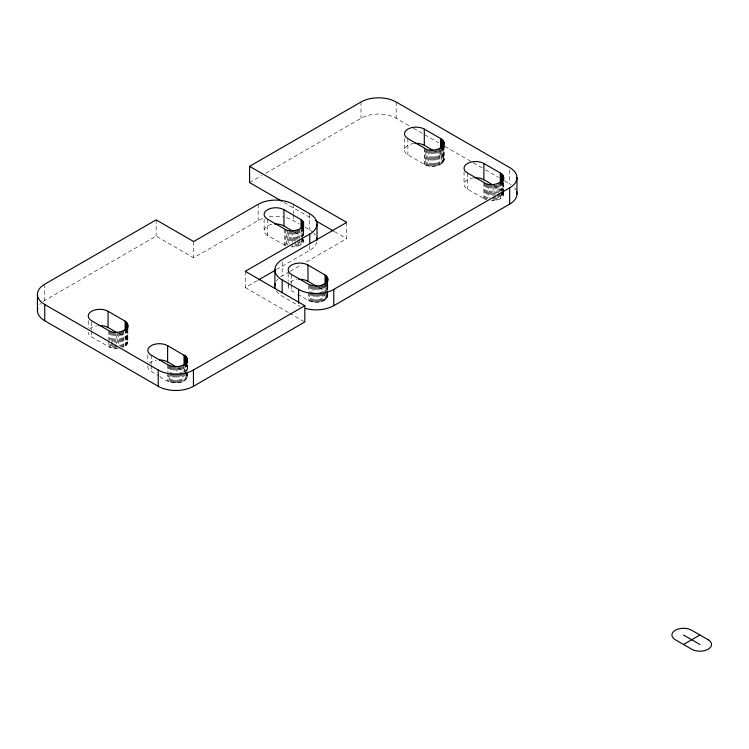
<?xml version="1.0" encoding="UTF-8"?>
<svg xmlns="http://www.w3.org/2000/svg" width="749" height="749" viewBox="0 0 749 749"><rect width="100%" height="100%" fill="white"/><g stroke="black" fill="none" stroke-linecap="round" stroke-linejoin="round"><path stroke-width="0.56" stroke-dasharray="3.75 2.81" d="M122.92 330.983L122.92 347.227C133.022 343.229 125.364 335.196 118.117 333.352M159.902 376.41C165.155 382.833 187.699 387.626 187.044 374.397M297.625 294.254L308.728 300.639C314.664 303.748 328.727 302.793 327.407 293.777M414.085 143.49A11.61 6.704 0 0 0 405.031 148.068A11.61 6.704 0 0 0 407.896 154.828L424.308 164.303C435.506 171.465 455.813 158.788 434.935 151.485M491.072 200.638C495.772 200.798 502.86 199.534 503.693 193.954M291.146 246.861C295.911 247.086 303.682 245.56 303.719 239.605M43.273 301.36A24.876 14.362 0 0 1 44.734 300.443L156.138 236.122L193.663 257.787L258.152 220.552A24.876 14.362 0 0 1 263.302 218.268M249.586 182.587L261.738 175.566M265.792 173.225L360.99 118.267A24.876 14.362 0 0 1 396.165 118.267L412.381 127.63M245.251 271.325L245.251 287.579L257.347 280.594M276.493 269.537L309.749 250.344A24.876 14.362 0 0 0 316.939 241.44M280.716 276.802A24.876 14.362 0 0 1 282.186 275.875L289.236 271.803M290.247 271.222L301.332 264.818M306.369 261.916L346.684 238.641L346.684 222.387M118.286 348.341L114.251 348.341L109.607 347.227L91.64 337.003A11.61 6.704 0 0 1 88.242 332.256M473.658 177.878A11.61 6.704 0 0 0 464.595 182.466A11.61 6.704 0 0 0 467.46 189.216L486.279 199.758L486.279 183.514M267.533 219.195L267.533 235.448L286.352 245.99L286.352 229.746M288.346 284.863A11.61 6.704 0 0 0 291.567 290.771L296.613 293.674M413.392 128.21L438.736 142.844M444.812 146.355L472.179 162.149M473.19 162.739L484.341 169.171M485.352 169.761L498.525 177.363M504.611 180.874L509.676 183.805A24.876 14.362 0 0 1 511.146 184.722M493.535 185.312L501.596 190.115M283.974 202.436L312.296 218.783M334.541 231.628L346.684 238.641M286.258 217.697A24.876 14.362 0 0 1 293.336 220.552L299.123 223.895M304.918 227.247L309.749 230.027A24.876 14.362 0 0 1 312.539 231.947M245.251 287.579L288.674 312.642M289.676 313.222L303.813 321.387M178.253 368.049L184.731 371.822L184.731 364.192M147.853 366.064A11.61 6.704 0 0 0 151.214 371.392L158.938 375.848M295.012 232.377L302.212 236.834L302.212 228.445M319.046 287.7L325.085 291.202M509.676 169.873L509.676 183.805M503.646 182.925L503.693 190.48M503.646 191.061L503.646 194.543M503.515 183.505L503.515 190.48M503.515 191.641L503.515 195.124M503.3 182.925L503.3 189.9M503.3 191.051L503.3 195.695M502.991 181.164L502.991 190.508M502.991 191.604L502.991 196.247M502.607 181.698L502.607 189.965M502.607 190.986L502.607 196.79M502.139 183.383L502.139 190.602M502.139 191.501L502.139 197.305M501.596 181.548L501.596 190.836M501.596 191.997L501.596 197.802M500.978 182.016L500.978 191.304M500.978 192.465L500.978 198.27M500.295 182.447L500.295 190.574M500.295 195.217L500.295 198.7M499.546 182.84L499.546 192.128M499.546 193.289L499.546 199.094M498.74 183.196L498.74 192.484M498.74 193.645L498.74 199.449M497.888 185.836L497.888 192.802M497.888 193.963L497.888 199.758M496.99 183.786L496.99 193.064M496.99 197.708L496.99 200.03M496.053 185.172L496.053 193.289M496.053 197.933L496.053 200.255M495.089 185.34L495.089 194.628M495.089 195.789L495.089 200.432M494.106 184.31L494.106 194.759M494.106 195.92L494.106 200.554M493.095 186.707L493.095 195.995M493.095 197.156L493.095 200.638M492.084 184.413L492.084 196.013M491.072 184.385L491.072 197.156M490.071 184.31L490.071 197.071M489.078 184.179L489.078 198.111M488.114 185.172L488.114 197.933M487.178 183.786L487.178 198.869M485.427 183.196L485.427 199.449M484.622 182.84L484.622 199.094M483.882 182.447L483.882 198.7M467.46 172.972L467.46 189.216M464.062 171.708L464.062 184.479M444.082 145.063L444.082 160.146M443.951 145.643L443.951 160.726M443.726 146.214L443.726 161.297M443.427 146.767L443.427 161.859M443.034 148.471L443.034 162.402M442.565 146.664L442.565 162.917M442.022 147.16L442.022 163.413M441.414 149.454L441.414 163.872M440.721 150.184L440.721 154.828M439.981 148.452L439.981 164.696M439.176 148.808L439.176 165.052M438.324 149.117L438.324 165.37M437.425 149.388L437.425 165.641M436.489 149.613L436.489 165.866M435.525 149.791L435.525 166.035M434.532 149.912L434.532 166.166M433.531 149.997L433.531 166.241M432.519 150.015L432.519 166.269M431.508 149.997L431.508 166.241M430.497 149.912L430.497 166.166M429.514 149.791L429.514 166.035M428.55 150.774L428.55 165.866M427.613 149.388L427.613 165.641M426.715 149.117L426.715 165.37M425.863 151.129L425.863 165.052M425.058 148.452L425.058 164.696M424.308 148.059L424.308 164.303M407.896 138.574L407.896 154.828M404.488 138.481L404.488 150.09M396.165 102.023L396.165 118.267M360.99 102.023L360.99 118.267M327.8 283.899L327.8 289.704M327.753 281.006L327.753 290.294M327.753 291.445L327.753 296.089M327.622 285.06L327.622 289.713M327.622 294.348L327.622 296.67M327.407 282.158L327.407 290.294M327.407 291.436L327.407 297.241M327.098 282.71L327.098 289.732M327.098 294.32L327.098 297.802M326.714 282.092L326.714 298.345M326.246 284.929L326.246 290.996M326.246 291.895L326.246 298.86M325.703 283.103L325.703 299.357M325.085 285.397L325.085 299.815M324.401 284.002L324.401 290.958M324.401 292.119L324.401 300.246M323.652 284.395L323.652 291.361M323.652 292.522L323.652 300.639M322.847 284.751L322.847 291.717M322.847 292.878L322.847 300.995M321.995 285.06L321.995 301.313M321.096 285.332L321.096 301.585M320.16 285.556L320.16 301.81M319.196 285.734L319.196 291.539M319.196 292.7L319.196 301.978M318.213 285.856L318.213 291.661M318.213 292.822L318.213 302.109M317.202 285.94L317.202 291.736M317.202 292.896L317.202 302.184M316.19 285.959L316.19 291.764M316.19 292.925L316.19 302.212M315.179 285.94L315.179 291.736M315.179 292.896L315.179 302.184M314.177 285.856L314.177 291.661M314.177 292.822L314.177 302.109M313.185 286.895L313.185 291.539M313.185 292.7L313.185 301.978M312.221 285.556L312.221 301.81M311.284 285.332L311.284 301.585M310.386 285.06L310.386 301.313M309.749 213.783L309.749 230.027M309.749 245.7L309.749 250.344M309.534 284.751L309.534 291.717M309.534 292.878L309.534 300.995M308.728 285.556L308.728 291.361M308.728 292.522L308.728 300.639M303.766 228.576L303.766 235.542M303.719 225.683L303.719 234.971M303.588 226.264L303.588 235.551M303.373 227.996L303.373 234.971M303.373 239.596L303.373 241.918M303.064 227.387L303.064 235.57M303.064 240.157L303.064 242.479M302.68 226.769L302.68 236.197M302.68 237.218L302.68 243.022M302.212 237.733L302.212 243.537M301.669 227.78L301.669 237.068M301.669 238.229L301.669 244.034M301.051 230.074L301.051 236.366M301.051 241.009L301.051 244.492M299.619 229.072L299.619 238.36M299.619 239.521L299.619 245.316M298.814 229.428L298.814 237.555M298.814 242.199L298.814 245.672M297.962 229.746L297.962 239.025M297.962 240.186L297.962 245.99M297.063 230.009L297.063 239.296M297.063 243.94L297.063 246.262M296.127 230.233L296.127 239.521M296.127 244.165L296.127 246.487M295.162 230.411L295.162 240.86M295.162 242.021L295.162 246.664M294.179 230.542L294.179 240.981M293.336 204.308L293.336 213.587M293.336 214.748L293.336 220.552M293.168 230.617L293.168 241.056M292.157 231.797L292.157 242.245M292.157 243.406L292.157 246.889M291.567 274.518L291.567 283.805M291.567 284.966L291.567 290.771M291.146 230.617L291.146 243.378M290.144 230.542L290.144 243.303M289.151 230.411L289.151 244.343M288.187 232.555L288.187 244.165M288.168 273.263L288.168 281.39M288.168 282.551L288.168 286.034M287.251 230.009L287.251 245.101M285.5 229.428L285.5 245.672M284.695 229.072L284.695 245.316M282.186 261.944L282.186 275.875M264.135 219.101L264.135 230.711M258.152 204.308L258.152 220.552M193.663 241.543L193.663 257.787M187.4 365.1L187.4 370.914M187.4 372.066L187.4 376.71M187.269 365.681L187.269 370.334M187.269 374.968L187.269 377.29M187.044 362.778L187.044 370.914M187.044 372.066L187.044 377.861M186.744 363.331L186.744 370.352M186.744 374.94L186.744 378.423M186.361 362.713L186.361 370.98M186.361 372L186.361 378.966M185.892 363.237L185.892 371.616M185.892 372.515L185.892 379.481M185.34 363.724L185.34 379.977M184.731 372.309L184.731 380.436M184.048 366.748L184.048 371.392M183.299 365.016L183.299 371.981M183.299 373.142L183.299 381.26M182.494 365.372L182.494 372.337M182.494 373.498L182.494 381.616M181.642 365.69L181.642 381.934M180.743 365.952L180.743 382.205M179.807 366.177L179.807 382.43M178.842 366.355L178.842 372.159M178.842 373.32L178.842 382.608M177.85 366.486L177.85 372.281M177.85 373.442L177.85 382.73M176.848 367.722L176.848 372.365M176.848 373.526L176.848 382.805M175.837 366.579L175.837 372.384M175.837 373.545L175.837 382.833M174.826 366.561L174.826 372.365M174.826 373.526L174.826 382.805M173.824 366.486L173.824 372.281M173.824 373.442L173.824 382.73M172.832 366.355L172.832 372.159M172.832 373.32L172.832 382.608M171.867 366.177L171.867 382.43M170.931 365.952L170.931 382.205M170.032 365.69L170.032 381.934M169.18 365.372L169.18 371.176M169.18 375.82L169.18 381.616M168.375 365.016L168.375 371.981M168.375 373.142L168.375 381.26M167.626 364.623L167.626 371.588M167.626 372.749L167.626 380.867M156.138 219.878L156.138 236.122M151.214 355.138L151.214 364.426M151.214 365.587L151.214 371.392M147.806 355.045L147.806 362.01M127.873 330.131L127.826 342.321M127.695 328.97L127.695 342.902M127.48 328.38L127.48 343.473M127.171 328.942L127.171 344.034M126.787 329.485L126.787 344.568M126.319 328.839L126.319 345.092M125.776 329.335L125.776 345.579M125.158 329.794L125.158 346.047M123.725 330.627L123.725 346.871M122.068 331.292L122.068 347.545M121.169 331.564L121.169 346.656M120.233 331.788L120.233 346.871M119.269 331.966L119.269 345.888M118.286 333.249L118.286 344.858M117.275 332.163L117.275 344.933M116.264 334.513L116.264 343.8M116.264 344.961L116.264 348.444M115.252 332.163L115.252 343.772M115.252 344.933L115.252 348.416M114.251 332.088L114.251 348.341M113.258 331.966L113.258 341.244M113.258 345.888L113.258 348.21M112.294 331.788L112.294 342.237M112.294 343.398L112.294 348.032M111.358 331.564L111.358 340.851M111.358 342.012L111.358 347.808M110.459 331.292L110.459 339.419M110.459 344.063L110.459 347.545M109.607 330.983L109.607 340.261M109.607 344.905L109.607 347.227M108.802 330.627L108.802 339.906M108.802 341.067L108.802 346.871M91.64 321.911L91.64 330.037M91.64 331.198L91.64 337.003M88.242 320.656L88.242 327.622M44.734 284.189L44.734 300.443M149.369 363.302A11.61 6.704 0 0 1 156.41 360.175M89.796 328.905A11.61 6.704 0 0 1 96.846 325.787M39.781 304.525A24.876 14.362 0 0 1 40.783 303.411M313.7 233.005A24.876 14.362 0 0 1 315.535 235.27M269.303 216.835A24.876 14.362 0 0 1 284.255 217.21M267.533 235.448A11.61 6.704 0 0 1 272.739 224.232M276.4 290.94A24.876 14.362 0 0 0 282.186 296.183L298.608 305.667A24.876 14.362 0 0 0 300.199 306.51M276.4 281.118A24.876 14.362 0 0 1 278.235 278.853M290.266 282.186A11.61 6.704 0 0 1 296.773 279.555M514.629 187.887A24.876 14.362 0 0 1 516.117 190.237"/><path stroke-width="1.12" d="M187.044 361.617L187.269 358.715L185.34 356.037L167.626 345.663A11.61 6.704 0 0 0 151.214 345.663A11.61 6.704 0 0 0 151.214 355.138L167.626 364.623C173.637 367.684 182.925 367.637 187.044 361.617L187.044 358.144M327.098 281.549L327.753 278.675L325.703 275.417L307.979 265.043A11.61 6.704 0 0 0 291.567 265.043A11.61 6.704 0 0 0 291.567 274.518L308.728 284.395C314.561 286.904 322.81 286.792 327.098 281.549L327.098 276.971M281.952 201.266L249.586 182.587L249.586 166.334L360.99 102.023A24.876 14.362 0 0 1 396.165 102.023L509.676 167.551A24.876 14.362 0 0 1 509.676 187.868L509.676 204.112L333.782 305.667A24.876 14.362 0 0 1 305.676 308.522M44.734 320.75L44.734 304.506A24.876 14.362 0 0 1 44.734 284.189L156.138 219.878L193.663 241.543L258.152 204.308A24.876 14.362 0 0 1 293.336 204.308L309.749 213.783A24.876 14.362 0 0 1 309.749 234.091L245.251 271.325L304.824 305.723L304.824 321.967L193.429 386.287A24.876 14.362 0 0 1 158.245 386.287L44.734 320.75A24.876 14.362 0 0 1 37.825 308.101M258.358 280.014L275.482 270.127M44.734 304.506L158.245 370.034A24.876 14.362 0 0 0 193.429 370.034L304.824 305.723M249.586 166.334L346.684 222.387L282.186 259.631A24.876 14.362 0 0 0 282.186 279.939L298.608 289.414A24.876 14.362 0 0 0 333.782 289.414L509.676 187.868M683.528 644.486L699.941 635.012M424.308 129.1L440.721 138.574C451.478 147.132 430.703 153.948 424.308 148.059L407.896 138.574A11.61 6.704 0 0 1 407.896 129.1A11.61 6.704 0 0 1 424.308 129.1L424.308 145.343L432.997 150.362M483.882 163.488L500.295 172.972C511.015 181.576 490.258 188.345 483.882 182.447L467.46 172.972A11.61 6.704 0 0 1 467.46 163.488A11.61 6.704 0 0 1 483.882 163.488L483.882 179.741L492.57 184.76M315.329 220.534L333.53 231.048M683.528 635.012L699.941 644.486M159.415 359.951A11.61 6.704 0 0 1 167.626 361.917L175.35 366.373M283.955 209.72L301.051 219.626C310.058 228.314 290.921 233.894 284.695 229.072L267.533 219.195A11.61 6.704 0 0 1 267.533 209.72A11.61 6.704 0 0 1 283.955 209.72L283.955 225.973L293.009 231.216M298.767 279.358A11.61 6.704 0 0 1 307.979 281.287L317.033 286.539M108.062 311.275L125.158 321.181C134.165 329.869 115.028 335.44 108.802 330.627L91.64 320.75A11.61 6.704 0 0 1 91.64 311.275A11.61 6.704 0 0 1 108.062 311.275L108.062 327.519L117.116 332.771M516.96 177.71L516.96 193.954M503.646 177.129L503.646 180.612M503.515 176.549L503.515 180.022M503.3 175.978L503.3 180.612M502.991 175.416L502.991 180.06M502.607 174.873L502.607 181.838M502.139 174.358L502.139 182.484M501.596 173.862L501.596 181.988M500.978 173.403L500.978 182.681M500.295 172.972L500.295 183.411M444.082 142.731L444.082 145.053M443.951 142.151L443.951 144.473M443.726 141.58L443.726 146.224M443.427 141.027L443.427 146.832M443.034 140.484L443.034 146.289M442.565 139.969L442.565 146.926M442.022 139.473L442.022 147.6M441.414 139.005L441.414 148.293M440.721 138.574L440.721 149.023M333.782 289.414L333.782 305.667M327.753 278.675L327.753 280.997M327.622 278.094L327.622 281.577M327.407 277.523L327.407 282.167M326.714 276.428L326.714 282.233M326.246 275.913L326.246 282.869M325.703 275.417L325.703 283.543M325.085 274.949L325.085 284.236M317.033 223.942L317.033 240.186A24.876 14.362 0 0 0 316.658 237.695M309.749 234.091L309.749 243.378M307.979 265.043L307.979 281.287M303.588 222.771L303.588 226.254M303.373 222.2L303.373 226.844M303.064 221.648L303.064 226.292M302.68 221.105L302.68 226.91M302.212 220.59L302.212 227.546M301.669 220.094L301.669 228.22M301.051 219.626L301.051 228.913M298.608 289.414L298.608 303.345M282.186 279.939L282.186 292.7M274.902 269.78L274.902 286.034M193.429 370.034L193.429 386.287M187.4 359.295L187.447 362.207M187.269 358.715L187.269 362.198M186.744 357.591L186.744 363.396M186.361 357.048L186.361 364.014M185.892 356.533L185.892 364.651M185.34 356.037L185.34 364.164M184.731 355.569L184.731 364.857M184.048 355.138L184.048 365.587M167.626 345.663L167.626 361.917M158.245 370.034L158.245 386.287M127.826 324.907L127.826 327.229M127.695 324.326L127.695 328.97M127.48 323.755L127.48 328.399M127.171 323.193L127.171 328.998M126.787 322.66L126.787 329.616M126.319 322.136L126.319 329.101M125.776 321.649L125.776 329.766M125.158 321.181L125.158 330.468M37.45 294.348L37.45 310.592M98.84 325.581A11.61 6.704 0 0 1 108.062 327.519M274.733 224.035A11.61 6.704 0 0 1 283.955 225.973M415.086 143.415A11.61 6.704 0 0 1 424.308 145.343M474.66 177.803A11.61 6.704 0 0 1 483.882 179.741M516.585 191.463A24.876 14.362 0 0 1 509.676 204.112M275.276 288.524A24.876 14.362 0 0 1 275.276 283.534M708.151 639.749L691.73 630.265A11.61 6.704 0 0 0 675.317 630.265A11.61 6.704 0 0 0 675.317 639.749L691.73 649.224A11.61 6.704 0 0 0 708.151 649.224A11.61 6.704 0 0 0 708.151 639.749"/></g></svg>
